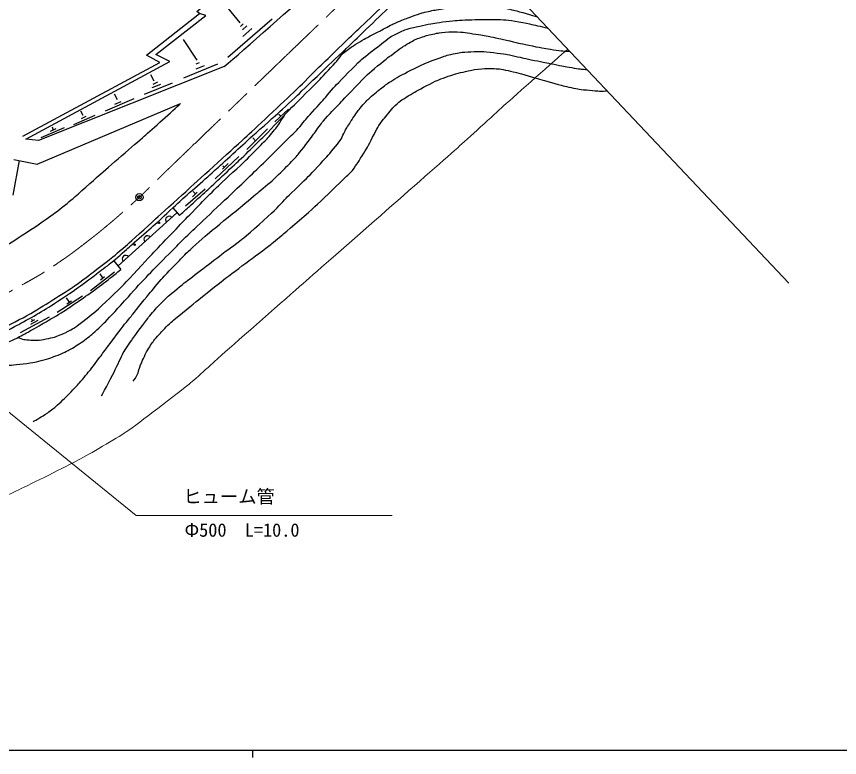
# Model space of a CAD drawing. Units: millimetres, scale not verified. Extents: x 40000 to 680000, y 20000 to 380000.
# Drawn here: x 235748 to 348278, y 204000 to 305262 of the extents above; entities that cross this region are included whole.
import ezdxf
from ezdxf.enums import TextEntityAlignment as Align

# ---------------------------------------------------------------- set-up
doc = ezdxf.new("R2010")
doc.units = ezdxf.units.MM
doc.header["$LTSCALE"] = 1000
doc.header["$PDMODE"] = 32
doc.header["$PDSIZE"] = 500
doc.linetypes.add('CHAIN', pattern=[18.5, 12, -1.5, 3.5, -1.5])
for name, color, linetype, lineweight in [('M-BGD', 7, 'Continuous', 25), ('M-BMK', 2, 'CHAIN', 13), ('M-BMK-SRVR', 3, 'Continuous', 25), ('M-STR-HTXT', 7, 'Continuous', 13), ('M-TTL-BAND', 7, 'Continuous', 25)]:
    doc.layers.add(name, color=color, linetype=linetype, lineweight=lineweight)
doc.styles.add('ＭＳ ゴシック', font='')
doc.styles.get('ＭＳ ゴシック').set_extended_font_data('MS Gothic')

msp = doc.modelspace()

# ---------------------------------------------------------------- linework, layer by layer
at = {"layer": 'M-BGD'}
for p, q in [((263666, 307685), (266271, 304382)), ((264625, 299707), (270685, 304937)), ((266371, 303913), (266763, 304250)), ((266635, 303449), (267227, 303995)), ((266683, 302520), (267948, 303596)), ((258539, 302092), (260396, 299275)), ((258649, 296897), (263273, 298784)), ((260316, 298123), (261464, 298548)), ((260331, 298768), (260756, 298989)), ((254064, 297321), (254529, 296465)), ((253273, 294661), (257098, 296182)), ((254318, 295563), (255465, 296027)), ((254427, 296018), (255092, 296318)), ((247926, 292373), (251837, 294056)), ((249109, 294708), (249529, 293922)), ((238579, 285076), (258183, 293359)), ((249182, 293269), (250067, 293630)), ((271079, 290848), (272929, 292595)), ((243601, 290483), (246496, 291776)), ((244517, 292357), (244805, 291793)), ((244657, 291339), (245285, 291630)), ((271627, 291903), (271928, 291649)), ((239114, 288721), (242316, 290102)), ((240396, 289602), (241163, 289966)), ((240616, 290193), (240780, 289784)), ((267222, 287085), (270087, 289896)), ((268082, 288694), (268436, 288276)), ((262923, 283097), (266165, 286119)), ((236105, 285568), (235233, 280823)), ((235389, 285710), (238579, 285076)), ((263901, 284400), (264705, 285151)), ((263961, 284870), (264187, 284668)), ((258859, 279373), (261551, 281709)), ((259925, 281342), (260238, 281014)), ((259807, 280608), (260476, 281237)), ((257116, 279103), (258018, 278054)), ((249643, 271165), (257696, 278429)), ((249034, 271894), (250028, 270703)), ((245892, 267821), (249159, 270379)), ((247126, 270076), (247532, 269529)), ((247224, 269264), (247778, 269742)), ((241313, 264847), (244764, 267105)), ((242524, 266804), (242934, 266208)), ((242615, 265994), (243252, 266422)), ((236322, 262088), (240277, 264240)), ((237710, 263224), (238704, 263770)), ((237743, 263573), (238245, 263868)), ((237793, 263941), (237923, 263680))]:
    msp.add_line(p, q, dxfattribs=at)
for points in [[(237041, 288516), (256703, 299127), (254801, 300077), (261623, 305400), (260758, 305683), (260392, 305960), (264670, 309589), (265624, 309379)], [(236635, 288910), (255365, 298984), (253514, 299963), (260758, 305683)], [(264164, 298405), (238762, 288295), (237041, 288516)]]:
    msp.add_lwpolyline(points, dxfattribs=at)
for centre in [(255217, 277065), (251889, 274082)]:
    msp.add_circle(centre, 100, dxfattribs=at)
for centre in [(256639, 277476), (253669, 274797), (250699, 272118)]:
    msp.add_arc(centre, 500, 42.05143, 222.05143, dxfattribs=at)
for points, knots in [([(264164, 298405), (266680, 300582), (274177, 307174), (276658, 309392), (277194, 309870), (278740, 311372), (279244, 311884), (281434, 314105), (287961, 320807), (290124, 323054)], [0, 0, 0, 0, 1, 1, 1, 2, 2, 2, 3, 3, 3, 3]), ([(223132, 258288), (223148, 258293), (223194, 258307), (223209, 258312), (223917, 258554), (226047, 259264), (226749, 259524), (227423, 259773), (229430, 260568), (230088, 260860), (230820, 261185), (232977, 262249), (233695, 262606), (234450, 262981), (236714, 264108), (237451, 264517), (238067, 264860), (239855, 265993), (240453, 266366), (241053, 266740), (242859, 267857), (243443, 268257), (244015, 268648), (245676, 269903), (246229, 270321), (246728, 270696), (248217, 271830), (248702, 272223), (249205, 272630), (250683, 273891), (251166, 274321), (251970, 275035), (254340, 277221), (255136, 277942), (255960, 278689), (258447, 280914), (259271, 281661), (260874, 283116), (265682, 287485), (267274, 288954), (268681, 290253), (272876, 294179), (274263, 295500), (274807, 296018), (276386, 297627), (276924, 298152), (277936, 299139), (280990, 302080), (282010, 303058), (283190, 304190), (286740, 307576), (287927, 308702), (288636, 309375), (290768, 311388), (291488, 312049), (292455, 312937), (295385, 315567), (296359, 316447), (296359, 316447), (296360, 316447), (296360, 316448)], [0, 0, 0, 0, 1, 1, 1, 2, 2, 2, 3, 3, 3, 4, 4, 4, 5, 5, 5, 6, 6, 6, 7, 7, 7, 8, 8, 8, 9, 9, 9, 10, 10, 10, 11, 11, 11, 12, 12, 12, 13, 13, 13, 14, 14, 14, 15, 15, 15, 16, 16, 16, 17, 17, 17, 18, 18, 18, 19, 19, 19, 20, 20, 20, 20]), ([(223321, 257706), (223322, 257706), (223324, 257707), (223325, 257707), (223800, 257861), (225228, 258311), (225699, 258477), (226143, 258633), (227460, 259145), (227897, 259319), (228349, 259499), (229699, 260054), (230146, 260247), (230519, 260409), (231630, 260916), (231995, 261097), (232766, 261479), (235064, 262658), (235826, 263061), (236332, 263328), (237835, 264158), (238329, 264445), (238801, 264720), (240199, 265574), (240659, 265870), (241382, 266336), (243537, 267758), (244242, 268252), (244794, 268638), (246403, 269862), (246940, 270269), (247321, 270557), (248465, 271422), (248834, 271725), (249271, 272085), (250540, 273213), (250965, 273587), (251849, 274363), (254506, 276687), (255380, 277475), (255926, 277967), (257516, 279492), (258061, 279984), (259026, 280855), (261965, 283419), (262931, 284288), (263895, 285156), (266750, 287799), (267712, 288669), (268458, 289343), (270725, 291335), (271470, 292010), (272067, 292551), (273841, 294195), (274426, 294749), (275176, 295461), (277397, 297629), (278145, 298344), (278808, 298978), (280816, 300859), (281479, 301493), (282672, 302635), (286227, 306085), (287424, 307223), (288404, 308155), (291370, 310923), (292362, 311843), (293252, 312669), (295933, 315133), (296830, 315950)], [0, 0, 0, 0, 1, 1, 1, 2, 2, 2, 3, 3, 3, 4, 4, 4, 5, 5, 5, 6, 6, 6, 7, 7, 7, 8, 8, 8, 9, 9, 9, 10, 10, 10, 11, 11, 11, 12, 12, 12, 13, 13, 13, 14, 14, 14, 15, 15, 15, 16, 16, 16, 17, 17, 17, 18, 18, 18, 19, 19, 19, 20, 20, 20, 21, 21, 21, 22, 22, 22, 23, 23, 23, 23]), ([(280309, 300161), (280562, 300374), (281358, 300966), (281634, 301147), (282043, 301416), (283303, 302168), (283730, 302407), (284093, 302611), (285214, 303169), (285584, 303361), (285918, 303536), (286909, 304082), (287250, 304242), (287607, 304410), (288702, 304863), (289071, 305001), (289538, 305176), (290951, 305672), (291431, 305809), (291769, 305906), (292806, 306110), (293153, 306173), (293489, 306233), (294503, 306393), (294844, 306426), (295433, 306483), (297207, 306590), (297798, 306622), (298243, 306645), (299580, 306714), (300026, 306702), (300419, 306691), (301596, 306573), (301985, 306511), (302367, 306450), (303498, 306188), (303872, 306090), (304494, 305929), (306348, 305404), (306962, 305216)], [0, 0, 0, 0, 1, 1, 1, 2, 2, 2, 3, 3, 3, 4, 4, 4, 5, 5, 5, 6, 6, 6, 7, 7, 7, 8, 8, 8, 9, 9, 9, 10, 10, 10, 11, 11, 11, 12, 12, 12, 13, 13, 13, 13]), ([(229075, 258216), (229212, 258127), (229671, 257945), (229831, 257916), (230254, 257839), (231541, 257712), (231970, 257688), (232588, 257654), (234446, 257595), (235064, 257628), (235711, 257664), (237645, 257909), (238282, 258031), (238771, 258125), (240207, 258541), (240677, 258705), (241112, 258857), (242386, 259402), (242798, 259610), (243143, 259784), (244134, 260390), (244454, 260606), (244787, 260832), (245753, 261560), (246059, 261821), (246446, 262151), (247561, 263194), (247917, 263558), (248455, 264109), (250006, 265824), (250526, 266394), (251019, 266934), (252478, 268572), (252978, 269106), (253426, 269584), (254804, 270986), (255263, 271455), (255789, 271993), (257369, 273605), (257901, 274136), (258288, 274522), (259463, 275663), (259859, 276039), (261192, 277308), (265214, 281093), (266546, 282364), (267377, 283157), (269852, 285555), (270673, 286359), (271171, 286846), (272645, 288329), (273142, 288817), (273300, 288971), (273801, 289408), (273949, 289572), (274262, 289918), (275136, 291014), (275443, 291365), (275872, 291857), (277197, 293300), (277630, 293788), (278010, 294217), (279115, 295534), (279508, 295951), (280139, 296618), (282072, 298579), (282747, 299202), (283164, 299588), (284513, 300636), (284961, 300987), (285356, 301297), (286535, 302238), (286960, 302506), (287312, 302728), (288440, 303272), (288828, 303423), (289127, 303540), (290064, 303765), (290377, 303836), (290886, 303953), (292418, 304280), (292933, 304361), (293548, 304458), (295402, 304678), (296022, 304727), (296635, 304775), (298479, 304842), (299094, 304849), (299809, 304857), (301959, 304869), (302671, 304803), (303387, 304735), (305509, 304324), (306214, 304182), (306665, 304091), (308008, 303765), (308451, 303639)], [0, 0, 0, 0, 1, 1, 1, 2, 2, 2, 3, 3, 3, 4, 4, 4, 5, 5, 5, 6, 6, 6, 7, 7, 7, 8, 8, 8, 9, 9, 9, 10, 10, 10, 11, 11, 11, 12, 12, 12, 13, 13, 13, 14, 14, 14, 15, 15, 15, 16, 16, 16, 17, 17, 17, 18, 18, 18, 19, 19, 19, 20, 20, 20, 21, 21, 21, 22, 22, 22, 23, 23, 23, 24, 24, 24, 25, 25, 25, 26, 26, 26, 27, 27, 27, 28, 28, 28, 29, 29, 29, 30, 30, 30, 31, 31, 31, 32, 32, 32, 32]), ([(238012, 249904), (238369, 250090), (239413, 250701), (239750, 250922), (240009, 251091), (240750, 251649), (240985, 251849), (241335, 252148), (242345, 253090), (242674, 253412), (242998, 253730), (243945, 254712), (244247, 255051), (244551, 255391), (245418, 256449), (245701, 256807), (246030, 257221), (246989, 258487), (247308, 258910), (247516, 259183), (248129, 260011), (248335, 260286), (248776, 260873), (250093, 262637), (250541, 263218), (250754, 263493), (251424, 264295), (251643, 264565), (252132, 265168), (253586, 266985), (254080, 267584), (254444, 268024), (255551, 269336), (255935, 269760), (256315, 270179), (257504, 271393), (257899, 271799), (258170, 272079), (258979, 272924), (259265, 273189), (259831, 273716), (261567, 275259), (262157, 275759), (262930, 276413), (265299, 278316), (266082, 278959), (266616, 279398), (268209, 280724), (268738, 281168), (269169, 281528), (270466, 282602), (270880, 282981), (271289, 283353), (272462, 284526), (272851, 284920), (273140, 285212), (274004, 286094), (274266, 286410), (274708, 286944), (275952, 288610), (276368, 289164), (276610, 289487), (277304, 290480), (277553, 290798), (277724, 291015), (278276, 291633), (278464, 291836), (278835, 292235), (279970, 293414), (280348, 293808), (281026, 294514), (283032, 296661), (283745, 297332), (284272, 297828), (285972, 299185), (286541, 299633), (286927, 299937), (288111, 300816), (288520, 301088), (288854, 301310), (289889, 301927), (290251, 302098), (290553, 302240), (291505, 302559), (291827, 302650), (292166, 302746), (293198, 302976), (293546, 303029), (293874, 303079), (294865, 303155), (295196, 303162), (295524, 303168), (296509, 303132), (296835, 303097), (297366, 303039), (298946, 302788), (299472, 302698), (299920, 302622), (301260, 302362), (301705, 302265), (302302, 302135), (304083, 301694), (304681, 301564), (305320, 301424), (307242, 301030), (307887, 300916), (308394, 300826), (309926, 300600), (310438, 300544), (310627, 300523), (311198, 300514), (311387, 300528)], [0, 0, 0, 0, 1, 1, 1, 2, 2, 2, 3, 3, 3, 4, 4, 4, 5, 5, 5, 6, 6, 6, 7, 7, 7, 8, 8, 8, 9, 9, 9, 10, 10, 10, 11, 11, 11, 12, 12, 12, 13, 13, 13, 14, 14, 14, 15, 15, 15, 16, 16, 16, 17, 17, 17, 18, 18, 18, 19, 19, 19, 20, 20, 20, 21, 21, 21, 22, 22, 22, 23, 23, 23, 24, 24, 24, 25, 25, 25, 26, 26, 26, 27, 27, 27, 28, 28, 28, 29, 29, 29, 30, 30, 30, 31, 31, 31, 32, 32, 32, 33, 33, 33, 34, 34, 34, 35, 35, 35, 36, 36, 36, 37, 37, 37, 37]), ([(247384, 253417), (247767, 254129), (248888, 256279), (249253, 257000), (249481, 257452), (250100, 258841), (250349, 259282), (250576, 259683), (251361, 260821), (251628, 261197), (252032, 261767), (253271, 263460), (253701, 264012), (253955, 264336), (254762, 265271), (255042, 265573), (255321, 265875), (256188, 266759), (256496, 267033), (256964, 267450), (258427, 268633), (258920, 269022), (259416, 269414), (260937, 270553), (261440, 270938), (261962, 271338), (263521, 272548), (264046, 272946), (264599, 273365), (266295, 274577), (266829, 275021), (267684, 275733), (270176, 277956), (270987, 278718), (271367, 279074), (272411, 280240), (272779, 280609), (273342, 281172), (275083, 282810), (275642, 283378), (276165, 283908), (277693, 285541), (278187, 286099), (278564, 286526), (279669, 287834), (279996, 288302), (280185, 288573), (280588, 289484), (280750, 289773), (280898, 290036), (281379, 290803), (281543, 291056), (281723, 291332), (282267, 292157), (282470, 292415), (282715, 292726), (283500, 293618), (283782, 293895), (284066, 294175), (284984, 294945), (285293, 295197), (285524, 295386), (286232, 295933), (286481, 296097), (286881, 296361), (288108, 297109), (288530, 297334), (289171, 297676), (291127, 298643), (291795, 298932), (292316, 299158), (293922, 299738), (294466, 299904), (294852, 300021), (296033, 300293), (296434, 300341), (297009, 300409), (298746, 300507), (299324, 300485), (299991, 300460), (301978, 300213), (302637, 300109), (303139, 300029), (304624, 299667), (305122, 299562), (305699, 299441), (307431, 299090), (308008, 298974), (308514, 298873), (310030, 298570), (310537, 298476), (310988, 298392), (312341, 298147), (312795, 298084), (312982, 298059), (313550, 298030), (313738, 298037)], [0, 0, 0, 0, 1, 1, 1, 2, 2, 2, 3, 3, 3, 4, 4, 4, 5, 5, 5, 6, 6, 6, 7, 7, 7, 8, 8, 8, 9, 9, 9, 10, 10, 10, 11, 11, 11, 12, 12, 12, 13, 13, 13, 14, 14, 14, 15, 15, 15, 16, 16, 16, 17, 17, 17, 18, 18, 18, 19, 19, 19, 20, 20, 20, 21, 21, 21, 22, 22, 22, 23, 23, 23, 24, 24, 24, 25, 25, 25, 26, 26, 26, 27, 27, 27, 28, 28, 28, 29, 29, 29, 30, 30, 30, 31, 31, 31, 32, 32, 32, 32]), ([(258018, 278054), (258296, 278306), (259129, 279062), (259406, 279314), (259867, 279735), (261251, 280996), (261710, 281419), (262113, 281791), (263313, 282917), (263715, 283290), (264184, 283726), (265600, 285022), (266065, 285463), (266495, 285871), (267767, 287118), (268192, 287532), (268505, 287837), (269451, 288747), (269757, 289059), (270494, 289810), (272667, 292096), (273404, 292846), (274167, 293622), (276498, 295909), (277256, 296691), (277724, 297172), (279093, 298649), (279529, 299160), (279806, 299485), (280581, 300510), (280818, 300866)], [0, 0, 0, 0, 1, 1, 1, 2, 2, 2, 3, 3, 3, 4, 4, 4, 5, 5, 5, 6, 6, 6, 7, 7, 7, 8, 8, 8, 9, 9, 9, 10, 10, 10, 10]), ([(251724, 255432), (251856, 255590), (252186, 256118), (252270, 256306), (252386, 256563), (252610, 257383), (252716, 257644), (252864, 258008), (253351, 259083), (253537, 259429), (253692, 259719), (254218, 260556), (254415, 260819), (254652, 261135), (255429, 262033), (255702, 262319), (255994, 262625), (256917, 263499), (257239, 263774), (257907, 264345), (259963, 265996), (260647, 266549), (261324, 267096), (263354, 268737), (264042, 269270), (264679, 269764), (266624, 271201), (267269, 271684), (267918, 272169), (269873, 273615), (270512, 274113), (270880, 274401), (271952, 275306), (272307, 275610), (273160, 276338), (275722, 278520), (276552, 279274), (277312, 279965), (279516, 282120), (280257, 282831), (280505, 283069), (281266, 283765), (281497, 284019), (281671, 284212), (282132, 284844), (282276, 285061), (282581, 285522), (283463, 286929), (283738, 287409), (284039, 287936), (284851, 289570), (285155, 290096), (285292, 290334), (285773, 291005), (285942, 291222), (286213, 291570), (287052, 292596), (287351, 292921), (287513, 293097), (288044, 293583), (288240, 293720), (288659, 294010), (289972, 294798), (290417, 295047), (290978, 295361), (292678, 296270), (293265, 296532), (293721, 296735), (295142, 297221), (295621, 297364), (296089, 297503), (297512, 297853), (297991, 297943), (298336, 298007), (299383, 298122), (299733, 298136), (300143, 298153), (301377, 298147), (301784, 298096), (302261, 298037), (303667, 297710), (304132, 297591), (304763, 297429), (306636, 296868), (307263, 296691), (307909, 296508), (309847, 295954), (310499, 295791), (310933, 295681), (312248, 295392), (312691, 295328), (313245, 295248), (314920, 295104), (315479, 295071), (315684, 295059), (316303, 295079), (316507, 295104)], [0, 0, 0, 0, 1, 1, 1, 2, 2, 2, 3, 3, 3, 4, 4, 4, 5, 5, 5, 6, 6, 6, 7, 7, 7, 8, 8, 8, 9, 9, 9, 10, 10, 10, 11, 11, 11, 12, 12, 12, 13, 13, 13, 14, 14, 14, 15, 15, 15, 16, 16, 16, 17, 17, 17, 18, 18, 18, 19, 19, 19, 20, 20, 20, 21, 21, 21, 22, 22, 22, 23, 23, 23, 24, 24, 24, 25, 25, 25, 26, 26, 26, 27, 27, 27, 28, 28, 28, 29, 29, 29, 30, 30, 30, 31, 31, 31, 32, 32, 32, 32]), ([(223680, 268780), (223682, 268781), (223688, 268783), (223690, 268784), (224515, 269121), (226999, 270106), (227812, 270471), (228465, 270765), (230383, 271736), (231012, 272079), (231854, 272538), (234349, 273980), (235166, 274483), (235960, 274973), (238294, 276520), (239067, 277042), (239502, 277336), (240787, 278248), (241206, 278564), (241663, 278911), (243009, 279985), (243445, 280358), (244173, 280979), (246302, 282903), (247021, 283533), (248257, 284614), (251990, 287828), (253223, 288913), (254223, 289793), (257199, 292461), (258183, 293359)], [0, 0, 0, 0, 1, 1, 1, 2, 2, 2, 3, 3, 3, 4, 4, 4, 5, 5, 5, 6, 6, 6, 7, 7, 7, 8, 8, 8, 9, 9, 9, 10, 10, 10, 10]), ([(235972, 261422), (236115, 261334), (236594, 261161), (236760, 261137), (237137, 261082), (238283, 261001), (238663, 261029), (239122, 261063), (240484, 261321), (240928, 261443), (241262, 261535), (242220, 261939), (242531, 262090), (242806, 262223), (243605, 262681), (243854, 262860), (244416, 263263), (246059, 264534), (246578, 264992), (247381, 265700), (249705, 267920), (250459, 268681), (251211, 269441), (253367, 271814), (254101, 272590), (255058, 273602), (257951, 276617), (258915, 277622), (259415, 278143), (260915, 279705), (261422, 280219), (261842, 280645), (263119, 281905), (263553, 282317), (264256, 282984), (266409, 284942), (267108, 285616), (267580, 286071), (268944, 287491), (269406, 287957), (269523, 288075), (269891, 288412), (270001, 288537), (270271, 288841), (271063, 289773), (271305, 290101), (271562, 290448), (272277, 291532), (272495, 291906)], [0, 0, 0, 0, 1, 1, 1, 2, 2, 2, 3, 3, 3, 4, 4, 4, 5, 5, 5, 6, 6, 6, 7, 7, 7, 8, 8, 8, 9, 9, 9, 10, 10, 10, 11, 11, 11, 12, 12, 12, 13, 13, 13, 14, 14, 14, 15, 15, 15, 16, 16, 16, 16]), ([(228900, 258149), (229115, 258229), (229753, 258482), (229965, 258570), (230183, 258661), (230836, 258942), (231050, 259044), (231358, 259190), (232266, 259660), (232573, 259808), (233212, 260116), (235142, 261012), (235779, 261325), (236127, 261496), (237157, 262036), (237496, 262223), (237912, 262454), (239141, 263176), (239552, 263415), (240059, 263709), (241588, 264580), (242086, 264890), (242417, 265095), (243373, 265766), (243694, 265987), (244159, 266306), (245559, 267259), (246017, 267588), (246442, 267893), (247697, 268834), (248110, 269155), (248499, 269457), (249650, 270386), (250028, 270703)], [0, 0, 0, 0, 1, 1, 1, 2, 2, 2, 3, 3, 3, 4, 4, 4, 5, 5, 5, 6, 6, 6, 7, 7, 7, 8, 8, 8, 9, 9, 9, 10, 10, 10, 11, 11, 11, 11])]:
    msp.add_open_spline(points, degree=3, knots=knots, dxfattribs=at)
at = {"layer": 'M-BMK'}
msp.add_open_spline([(68883, 301243), (69569, 301325), (71631, 301529), (72320, 301582), (73055, 301638), (75266, 301767), (76003, 301791), (77521, 301841), (82076, 301971), (83594, 301949), (84650, 301933), (87813, 301711), (88863, 301600), (90041, 301476), (93560, 300975), (94727, 300772), (95895, 300569), (99387, 299874), (100533, 299571), (101910, 299208), (105982, 297904), (107329, 297442), (108293, 297111), (111145, 296006), (112083, 295606), (113227, 295117), (116621, 293562), (117731, 293001), (119010, 292355), (122779, 290285), (124025, 289576), (124725, 289177), (126787, 287910), (127459, 287465), (128198, 286976), (130342, 285402), (131078, 284909), (132758, 283784), (137838, 280473), (139538, 279379), (141701, 277989), (148227, 273877), (150390, 272488), (150961, 272122), (152637, 270970), (153208, 270605), (153683, 270300), (155142, 269437), (155622, 269140), (156331, 268702), (158434, 267351), (159154, 266932), (159495, 266734), (160563, 266223), (160922, 266061), (162063, 265547), (165493, 264022), (166653, 263552), (167673, 263140), (170771, 262006), (171814, 261655), (172524, 261417), (174690, 260807), (175413, 260609), (176096, 260421), (178152, 259885), (178842, 259728), (179477, 259583), (181396, 259217), (182036, 259098), (182695, 258976), (184675, 258617), (185339, 258522), (186184, 258401), (188728, 258081), (189580, 258018), (190703, 257935), (194081, 257783), (195208, 257792), (196774, 257804), (201473, 258000), (203035, 258123), (204184, 258214), (207610, 258687), (208748, 258863), (209775, 259022), (212845, 259562), (213855, 259802), (215215, 260125), (219252, 261265), (220588, 261674), (221579, 261978), (224516, 263004), (225487, 263365), (226471, 263730), (229407, 264873), (230364, 265304), (231136, 265653), (233378, 266855), (234122, 267260), (235151, 267820), (238231, 269519), (239232, 270129), (240012, 270605), (242278, 272152), (243021, 272685), (243747, 273207), (245875, 274845), (246576, 275401), (247139, 275847), (248798, 277226), (249342, 277695), (249994, 278256), (251926, 279966), (252554, 280553), (253219, 281175), (255150, 283106), (255805, 283738), (257805, 285669), (263823, 291445), (265827, 293371), (268396, 295841), (276097, 303256), (278672, 305719), (281595, 308515), (290383, 316886), (293318, 319670)], degree=3, knots=[0, 0, 0, 0, 1, 1, 1, 2, 2, 2, 3, 3, 3, 4, 4, 4, 5, 5, 5, 6, 6, 6, 7, 7, 7, 8, 8, 8, 9, 9, 9, 10, 10, 10, 11, 11, 11, 12, 12, 12, 13, 13, 13, 14, 14, 14, 15, 15, 15, 16, 16, 16, 17, 17, 17, 18, 18, 18, 19, 19, 19, 20, 20, 20, 21, 21, 21, 22, 22, 22, 23, 23, 23, 24, 24, 24, 25, 25, 25, 26, 26, 26, 27, 27, 27, 28, 28, 28, 29, 29, 29, 30, 30, 30, 31, 31, 31, 32, 32, 32, 33, 33, 33, 34, 34, 34, 35, 35, 35, 36, 36, 36, 37, 37, 37, 38, 38, 38, 39, 39, 39, 40, 40, 40, 41, 41, 41, 42, 42, 42, 42], dxfattribs=at)
at = {"layer": 'M-BMK-SRVR'}
msp.add_line((267117, 347428), (341326, 268811), dxfattribs=at)
msp.add_circle((252554, 280553), 500, dxfattribs=at)
msp.add_point((252554, 280553), dxfattribs=at)
at = {"layer": 'M-STR-HTXT'}
for p, q in [((223104, 260596), (252117, 237056)), ((252117, 237056), (287102, 237056))]:
    msp.add_line(p, q, dxfattribs=at)
msp.add_open_spline([(72602, 276584), (73361, 276541), (75635, 276379), (76392, 276314), (77481, 276220), (80743, 275906), (81829, 275792), (82663, 275706), (85160, 275422), (85990, 275312), (86651, 275224), (88623, 274906), (89281, 274800), (89977, 274689), (92065, 274364), (92756, 274228), (93897, 274003), (97310, 273276), (98439, 272997), (99199, 272809), (101452, 272141), (102194, 271894), (103396, 271494), (106979, 270224), (108160, 269764), (108994, 269439), (111450, 268343), (112263, 267968), (112878, 267684), (114702, 266792), (115298, 266471), (115811, 266194), (117301, 265275), (117802, 264976), (118059, 264823), (118835, 264365), (119092, 264211), (119621, 263894), (121202, 262933), (121732, 262618), (122597, 262104), (125207, 260588), (126067, 260066), (126812, 259615), (129017, 258215), (129757, 257757), (130279, 257434), (131858, 256486), (132379, 256162), (133297, 255591), (136033, 253849), (136954, 253282), (137525, 252930), (139264, 251914), (139840, 251569), (140897, 250936), (144058, 249020), (145118, 248392), (146155, 247777), (149276, 245946), (150326, 245351), (150930, 245009), (152764, 244019), (153383, 243705), (154047, 243367), (156065, 242408), (156739, 242092), (157564, 241706), (160042, 240556), (160878, 240194), (161851, 239774), (164789, 238559), (165779, 238182), (166669, 237842), (169369, 236908), (170273, 236609), (171059, 236349), (173426, 235600), (174227, 235389), (175276, 235112), (178450, 234387), (179513, 234169), (180399, 233988), (183073, 233536), (183966, 233399), (184866, 233260), (187573, 232890), (188478, 232787), (189287, 232694), (191720, 232476), (192532, 232420), (193420, 232358), (196087, 232206), (196977, 232197), (198397, 232182), (202660, 232232), (204079, 232297), (204778, 232329), (206863, 232592), (207557, 232678), (208513, 232797), (211381, 233155), (212329, 233321), (213774, 233573), (218090, 234430), (219518, 234765), (220571, 235012), (223693, 235898), (224723, 236227), (226112, 236672), (230246, 238111), (231608, 238633), (232516, 238981), (235188, 240154), (236065, 240573), (237714, 241362), (242623, 243802), (244231, 244670), (245559, 245386), (249491, 247636), (250736, 248489), (252519, 249711), (257660, 253671), (259344, 255026), (260282, 255781), (262935, 258233), (263837, 259029), (266051, 260980), (272707, 266815), (274924, 268761), (279154, 272474), (291859, 283597), (296074, 287327), (297343, 288451), (301080, 291898), (302342, 293029), (304089, 294595), (309355, 299265), (311118, 300813)], degree=3, knots=[0, 0, 0, 0, 1, 1, 1, 2, 2, 2, 3, 3, 3, 4, 4, 4, 5, 5, 5, 6, 6, 6, 7, 7, 7, 8, 8, 8, 9, 9, 9, 10, 10, 10, 11, 11, 11, 12, 12, 12, 13, 13, 13, 14, 14, 14, 15, 15, 15, 16, 16, 16, 17, 17, 17, 18, 18, 18, 19, 19, 19, 20, 20, 20, 21, 21, 21, 22, 22, 22, 23, 23, 23, 24, 24, 24, 25, 25, 25, 26, 26, 26, 27, 27, 27, 28, 28, 28, 29, 29, 29, 30, 30, 30, 31, 31, 31, 32, 32, 32, 33, 33, 33, 34, 34, 34, 35, 35, 35, 36, 36, 36, 37, 37, 37, 38, 38, 38, 39, 39, 39, 40, 40, 40, 41, 41, 41, 42, 42, 42, 43, 43, 43, 44, 44, 44, 45, 45, 45, 46, 46, 46, 46], dxfattribs=at)
at = {"layer": 'M-TTL-BAND'}
for p, q in [((40000, 205000), (579000, 205000)), ((268000, 205000), (268000, 204000))]:
    msp.add_line(p, q, dxfattribs=at)

# ---------------------------------------------------------------- texts
at = {"layer": 'M-STR-HTXT', "style": 'ＭＳ ゴシック'}
for s, p in [('ヒューム管', (258567, 238200)), ('Φ500  L=10.0', (258725, 233623))]:
    msp.add_text(s, height=1833, dxfattribs=at).set_placement(p, align=Align.BOTTOM_LEFT)

doc.saveas('drawing.dxf')
